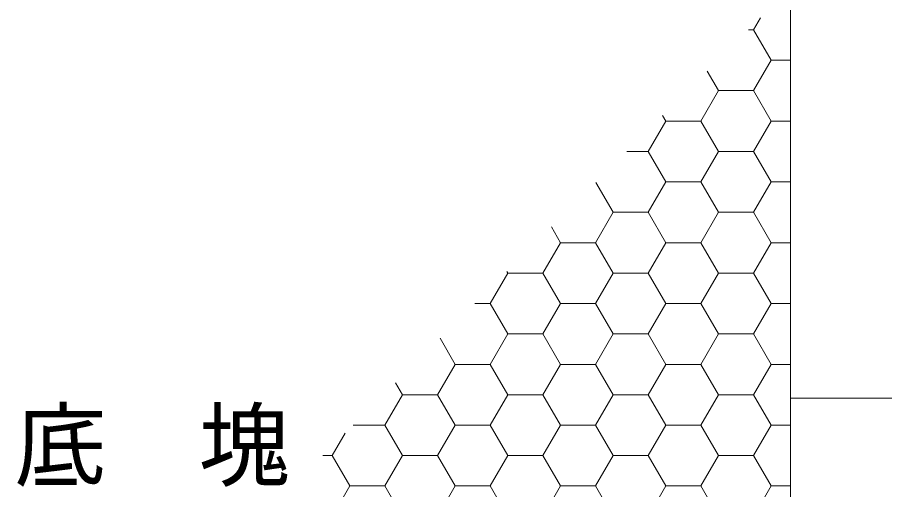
# Model space of a CAD drawing. Units: millimetres at full size, sheet at 1:30; details may follow other scales. Extents: x 47825 to 82541, y -23349 to -5561.
# Drawn here: x 52063 to 52612, y -19472 to -19174 of the extents above; entities that cross this region are included whole.
import ezdxf
from ezdxf.enums import TextEntityAlignment as Align

# ---------------------------------------------------------------- set-up
doc = ezdxf.new("R2010")
doc.units = ezdxf.units.MM
doc.header["$LTSCALE"] = 30
doc.linetypes.add('USER1', pattern=[1.35, 0.75, -0.6])
for name, color, linetype, lineweight in [('ハッチング', 7, 'Continuous', 5), ('寸法線', 7, 'Continuous', 9), ('本体', 2, 'USER1', 13)]:
    doc.layers.add(name, color=color, linetype=linetype, lineweight=lineweight)
doc.styles.add('ＭＳ ゴシック', font='')
doc.styles.get('ＭＳ ゴシック').set_extended_font_data('MS Gothic')

msp = doc.modelspace()

# ---------------------------------------------------------------- linework, layer by layer
at = {"layer": 'ハッチング'}
for p, q in [((52528.79, -19181.43), (52533.22, -19173.76)), ((52525.55, -19181.43), (52528.79, -19181.43)), ((52539.9, -19200.68), (52528.79, -19181.43)), ((52528.79, -19219.93), (52539.9, -19200.68)), ((52539.9, -19200.68), (52552.33, -19200.68)), ((52506.56, -19219.93), (52499.42, -19207.56)), ((52495.45, -19239.17), (52506.56, -19219.93)), ((52506.56, -19219.93), (52528.79, -19219.93)), ((52539.9, -19239.17), (52528.79, -19219.93)), ((52462.11, -19258.42), (52473.22, -19239.17)), ((52473.22, -19239.17), (52471.24, -19235.74)), ((52473.22, -19239.17), (52495.45, -19239.17)), ((52506.56, -19258.42), (52495.45, -19239.17)), ((52528.79, -19258.42), (52539.9, -19239.17)), ((52539.9, -19239.17), (52552.33, -19239.17)), ((52448.56, -19258.42), (52462.11, -19258.42)), ((52473.22, -19277.67), (52462.11, -19258.42)), ((52495.45, -19277.67), (52506.56, -19258.42)), ((52506.56, -19258.42), (52528.79, -19258.42)), ((52539.9, -19277.67), (52528.79, -19258.42)), ((52439.89, -19296.92), (52428.97, -19278.01)), ((52462.11, -19296.91), (52473.22, -19277.67)), ((52473.22, -19277.67), (52495.45, -19277.67)), ((52506.56, -19296.92), (52495.45, -19277.67)), ((52528.79, -19296.91), (52539.9, -19277.67)), ((52539.9, -19277.67), (52552.33, -19277.67)), ((52428.77, -19316.16), (52439.89, -19296.91)), ((52439.89, -19296.92), (52462.11, -19296.92)), ((52473.22, -19316.16), (52462.11, -19296.92)), ((52495.45, -19316.16), (52506.56, -19296.91)), ((52506.56, -19296.92), (52528.79, -19296.92)), ((52539.9, -19316.16), (52528.79, -19296.92)), ((52406.55, -19316.16), (52400.79, -19306.19)), ((52395.44, -19335.41), (52406.55, -19316.16)), ((52406.55, -19316.16), (52428.78, -19316.16)), ((52439.89, -19335.41), (52428.77, -19316.16)), ((52462.11, -19335.41), (52473.22, -19316.16)), ((52473.22, -19316.16), (52495.45, -19316.16)), ((52506.56, -19335.41), (52495.45, -19316.16)), ((52528.79, -19335.41), (52539.9, -19316.16)), ((52539.9, -19316.16), (52552.33, -19316.16)), ((52362.1, -19354.66), (52373.21, -19335.41)), ((52373.21, -19335.41), (52372.61, -19334.37)), ((52373.21, -19335.41), (52395.44, -19335.41)), ((52406.55, -19354.66), (52395.44, -19335.41)), ((52428.77, -19354.66), (52439.89, -19335.41)), ((52439.89, -19335.41), (52462.11, -19335.41)), ((52473.22, -19354.66), (52462.11, -19335.41)), ((52495.45, -19354.66), (52506.56, -19335.41)), ((52506.56, -19335.41), (52528.79, -19335.41)), ((52539.9, -19354.66), (52528.79, -19335.41)), ((52352.32, -19354.66), (52362.1, -19354.66)), ((52373.21, -19373.9), (52362.1, -19354.66)), ((52395.44, -19373.9), (52406.55, -19354.66)), ((52406.55, -19354.66), (52428.78, -19354.66)), ((52439.89, -19373.9), (52428.77, -19354.66)), ((52462.11, -19373.9), (52473.22, -19354.66)), ((52473.22, -19354.66), (52495.45, -19354.66)), ((52506.56, -19373.9), (52495.45, -19354.66)), ((52528.79, -19373.9), (52539.9, -19354.66)), ((52539.9, -19354.66), (52552.33, -19354.66)), ((52339.87, -19393.15), (52330.34, -19376.64)), ((52362.1, -19393.15), (52373.21, -19373.9)), ((52373.21, -19373.9), (52395.44, -19373.9)), ((52406.55, -19393.15), (52395.44, -19373.9)), ((52428.77, -19393.15), (52439.89, -19373.9)), ((52439.89, -19373.9), (52462.11, -19373.9)), ((52473.22, -19393.15), (52462.11, -19373.9)), ((52495.45, -19393.15), (52506.56, -19373.9)), ((52506.56, -19373.9), (52528.79, -19373.9)), ((52539.9, -19393.15), (52528.79, -19373.9)), ((52328.76, -19412.4), (52339.87, -19393.15)), ((52339.88, -19393.15), (52362.1, -19393.15)), ((52373.21, -19412.4), (52362.1, -19393.15)), ((52395.44, -19412.4), (52406.55, -19393.15)), ((52406.55, -19393.15), (52428.78, -19393.15)), ((52439.89, -19412.4), (52428.77, -19393.15)), ((52462.11, -19412.4), (52473.22, -19393.15)), ((52473.22, -19393.15), (52495.45, -19393.15)), ((52506.56, -19412.4), (52495.45, -19393.15)), ((52528.79, -19412.4), (52539.9, -19393.15)), ((52539.9, -19393.15), (52552.33, -19393.15)), ((52306.54, -19412.4), (52302.16, -19404.82)), ((52295.42, -19431.65), (52306.54, -19412.4)), ((52306.54, -19412.4), (52328.76, -19412.4)), ((52339.87, -19431.65), (52328.76, -19412.4)), ((52362.1, -19431.65), (52373.21, -19412.4)), ((52373.21, -19412.4), (52395.44, -19412.4)), ((52406.55, -19431.65), (52395.44, -19412.4)), ((52428.77, -19431.65), (52439.89, -19412.4)), ((52439.89, -19412.4), (52462.11, -19412.4)), ((52473.22, -19431.65), (52462.11, -19412.4)), ((52495.45, -19431.65), (52506.56, -19412.4)), ((52506.56, -19412.4), (52528.79, -19412.4)), ((52539.9, -19431.65), (52528.79, -19412.4)), ((52275.33, -19431.65), (52295.43, -19431.65)), ((52306.54, -19450.89), (52295.42, -19431.65)), ((52328.76, -19450.89), (52339.87, -19431.65)), ((52339.88, -19431.65), (52362.1, -19431.65)), ((52373.21, -19450.89), (52362.1, -19431.65)), ((52395.44, -19450.89), (52406.55, -19431.65)), ((52406.55, -19431.65), (52428.78, -19431.65)), ((52439.89, -19450.89), (52428.77, -19431.65)), ((52462.11, -19450.89), (52473.22, -19431.65)), ((52473.22, -19431.65), (52495.45, -19431.65)), ((52506.56, -19450.89), (52495.45, -19431.65)), ((52528.79, -19450.89), (52539.9, -19431.65)), ((52539.9, -19431.65), (52552.33, -19431.65)), ((52262.09, -19450.89), (52270.29, -19436.69)), ((52256.08, -19450.89), (52262.09, -19450.89)), ((52273.2, -19470.14), (52262.09, -19450.89)), ((52295.42, -19470.14), (52306.54, -19450.89)), ((52306.54, -19450.89), (52328.76, -19450.89)), ((52339.87, -19470.14), (52328.76, -19450.89)), ((52362.1, -19470.14), (52373.21, -19450.89)), ((52373.21, -19450.89), (52395.44, -19450.89)), ((52406.55, -19470.14), (52395.44, -19450.89)), ((52428.77, -19470.14), (52439.89, -19450.89)), ((52439.89, -19450.89), (52462.11, -19450.89)), ((52473.22, -19470.14), (52462.11, -19450.89)), ((52495.45, -19470.14), (52506.56, -19450.89)), ((52506.56, -19450.89), (52528.79, -19450.89)), ((52539.9, -19470.14), (52528.79, -19450.89)), ((52262.09, -19489.39), (52273.2, -19470.14)), ((52273.2, -19470.14), (52295.43, -19470.14)), ((52306.54, -19489.39), (52295.42, -19470.14)), ((52328.76, -19489.39), (52339.87, -19470.14)), ((52339.88, -19470.14), (52362.1, -19470.14)), ((52373.21, -19489.39), (52362.1, -19470.14)), ((52395.44, -19489.39), (52406.55, -19470.14)), ((52406.55, -19470.14), (52428.78, -19470.14)), ((52439.89, -19489.39), (52428.77, -19470.14)), ((52462.11, -19489.39), (52473.22, -19470.14)), ((52473.22, -19470.14), (52495.45, -19470.14)), ((52506.56, -19489.39), (52495.45, -19470.14)), ((52528.79, -19489.39), (52539.9, -19470.14)), ((52539.9, -19470.14), (52552.33, -19470.14))]:
    msp.add_line(p, q, dxfattribs=at)
at = {"layer": '本体', "linetype": 'Continuous'}
for p, q in [((52552.33, -18414.6), (52552.33, -19414.6)), ((52552.33, -19414.6), (53352.33, -19414.6)), ((52552.33, -19544.6), (52552.33, -19414.6)), ((52707.33, -19414.6), (52552.33, -19414.6))]:
    msp.add_line(p, q, dxfattribs=at)

# ---------------------------------------------------------------- texts
at = {"layer": '寸法線', "style": 'ＭＳ ゴシック'}
msp.add_text('底\u3000塊', height=42.72, dxfattribs=at).set_placement((52148.22, -19423.09), align=Align.TOP_CENTER)

doc.saveas('drawing.dxf')
